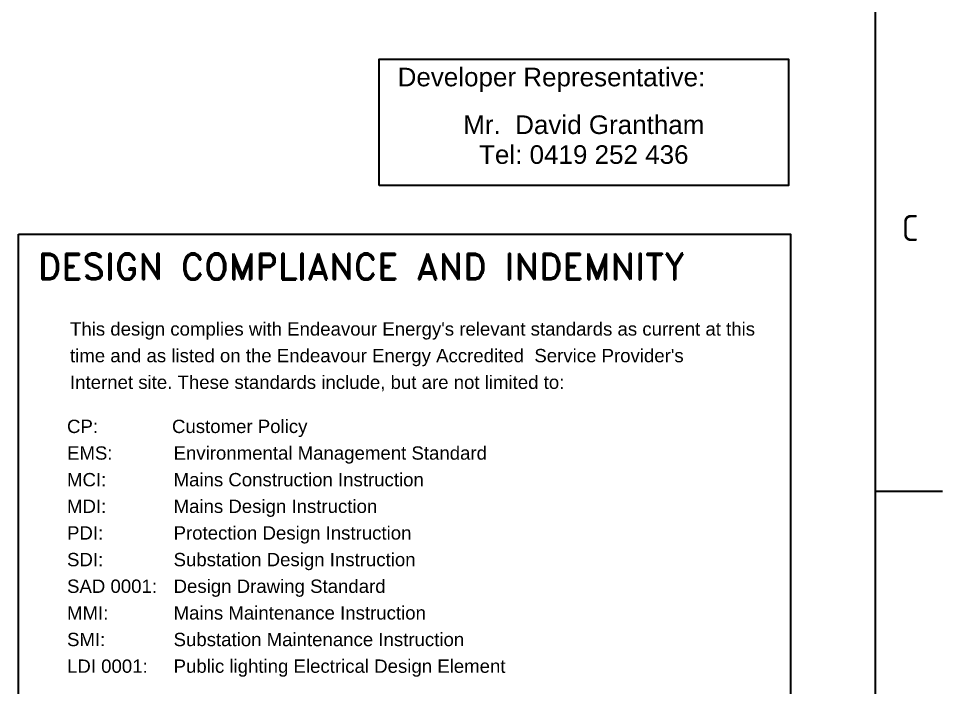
# Paper-space layout 's2 of 2' of a CAD drawing. Header units: metres. Extents: x -1806 to 17358, y -2633 to 1911.
# Drawn here: x 721.3 to 845.5, y 331.3 to 421.2 of the extents above; entities that cross this region are included whole.
import ezdxf
from ezdxf.enums import TextEntityAlignment as Align

# ---------------------------------------------------------------- set-up
doc = ezdxf.new("R2010")
doc.units = ezdxf.units.M
doc.layers.get('0').update_dxf_attribs({"color": 6})
doc.layers.add('Notes', color=7, linetype='Continuous')
doc.styles.add('Elec', font='romand__.ttf')
doc.styles.add('iecISOCP', font='isocp.shx')
doc.styles.get("Standard").update_dxf_attribs({"font": 'arial.ttf'})

# ---------------------------------------------------------------- blocks, each defined once
blk = doc.blocks.new('A1_FRAME_TITLE')
at = {"layer": 'Notes', "color": 3, "linetype": 'Continuous'}
blk.add_line((844.88, 5.97), (844.88, 574.39), dxfattribs=at)
at = {"layer": 'Notes', "linetype": 'Continuous'}
blk.add_line((844.87, 360.93), (853.87, 360.93), dxfattribs=at)
blk.add_attdef('DRAFT_NUM', (9.35, 23.29), '', height=2.5, rotation=90)
at = {"layer": 'Notes', "color": 7, "style": 'iecISOCP'}
blk.add_text('C', height=3.5, dxfattribs=at).set_placement((848.39, 394.56))
at = {"layer": 'Notes', "color": 7, "style": 'iecISOCP', "flags": 8}
blk.add_attdef('VERSION_NO', text='', height=2.5, rotation=90, dxfattribs=at).set_placement((302.04, 43.81), align=Align.MIDDLE_CENTER)
at = {"layer": 'Notes', "color": 7, "style": 'iecISOCP'}
for tag, p in [('CAP_NO', (513.19, 43.46)), ('IE_NUM', (513.05, 37.81)), ('REF_No_1', (335.24, 32.31)), ('REF_1', (362.52, 32.31)), ('GEN_WO', (441.71, 31.76)), ('HV_SWITCH', (513.46, 32.16)), ('REF_No_2', (335.24, 26.31)), ('REF_2', (362.52, 26.31)), ('OH_WO', (441.71, 25.81)), ('UBD_REF', (513.05, 25.83)), ('REF_No_3', (335.24, 20.31)), ('REF_3', (362.52, 20.31)), ('UG_WO', (441.71, 20.05)), ('GIS_MAP_No', (513.05, 20.04)), ('REF_No_4', (335.24, 14.31)), ('REF_4', (362.52, 14.31)), ('SUB_WO', (441.71, 13.81)), ('HV_OP_DIAG', (513.33, 14.2)), ('LGA', (512.95, 7.78))]:
    blk.add_attdef(tag, p, '', height=2.5, dxfattribs=at)
at = {"layer": 'Notes', "style": 'iecISOCP'}
for tag, p in [('T1', (684.37, 39.47)), ('T2', (684.37, 34.35)), ('T3', (684.37, 28.92)), ('T4', (684.37, 23.66)), ('T5', (684.37, 18.23)), ('T6', (684.37, 12.97))]:
    blk.add_attdef(tag, text='', height=3.5, dxfattribs=at).set_placement(p, align=Align.CENTER)
at = {"layer": 'Notes', "color": 7, "style": 'iecISOCP'}
for tag, p in [('scale', (567.76, 33.27)), ('DRAWN', (567.76, 24.93)), ('DATE', (567.76, 16.88)), ('DESIGN', (605.62, 9.15)), ('CHD', (567.76, 8.37))]:
    blk.add_attdef(tag, text='', height=2.5, dxfattribs=at).set_placement(p, align=Align.CENTER)
at = {"layer": 'Notes', "color": 4, "style": 'iecISOCP'}
blk.add_attdef('NUM', text='', height=7, dxfattribs=at).set_placement((812.88, 20.12), align=Align.MIDDLE_CENTER)
at = {"layer": 'Notes', "color": 1, "style": 'iecISOCP'}
blk.add_attdef('REV', text='', height=5, dxfattribs=at).set_placement((840.57, 17.1), align=Align.CENTER)
at = {"layer": 'Notes', "color": 7, "style": 'iecISOCP'}
for tag, p in [('NS', (811.23, 8.12)), ('SHTS', (825.93, 8.12))]:
    blk.add_attdef(tag, text='', height=2.5, dxfattribs=at).set_placement(p, align=Align.MIDDLE)
at = {"layer": 'Notes', "style": 'iecISOCP'}
blk.add_attdef('ExportID', (-11.47, 2.39), '', height=2.5, dxfattribs=at)
at = {"layer": 'Notes', "style": 'iecISOCP', "flags": 1}
for tag, p in [('ProjectType', (-6.37, -26.8)), ('ProjectNumber', (3.01, -26.82)), ('DrawingNumber', (14.96, -26.8)), ('ProjectDescription', (27.02, -26.83)), ('ExportDate', (39.74, -26.79)), ('ExportUserName', (48.61, -26.8)), ('DesignerCompanyName', (60.94, -26.79)), ('ExportAreaOfInterest', (76.55, -26.81)), ('GIS_SUCCESS', (91.45, -26.78)), ('CAD_SUCCESS', (101.24, -26.78)), ('DEPOTCODE', (111.56, -26.88)), ('ExportCategories', (119.53, -26.8)), ('Comments', (133.84, -26.88))]:
    blk.add_attdef(tag, p, '', height=1, dxfattribs=at)

psp = doc.layouts.new('s2 of 2')

# ---------------------------------------------------------------- linework, layer by layer
at = {"layer": 'Notes', "flags": 128}
psp.add_lwpolyline([(769.77, 398.75), (769.77, 415.75), (824.77, 415.75), (824.77, 398.75)], close=True, dxfattribs=at)
at = {"layer": 'Notes'}
psp.add_lwpolyline([(721.3, 392.23), (825.03, 392.23), (825.03, 278.93), (721.3, 278.93)], close=True, dxfattribs=at)

# ---------------------------------------------------------------- block references
psp.add_blockref('A1_FRAME_TITLE', (-8.39, -3.26), dxfattribs=at)

# ---------------------------------------------------------------- texts
at = {"color": 7, "lineweight": -3, "style": 'Elec'}
psp.add_text('DESIGN COMPLIANCE AND INDEMNITY', height=3.5, dxfattribs=at).set_placement((723.9, 385.06), align=Align.BOTTOM_LEFT)
at = {"color": 7, "lineweight": -3, "char_height": 1.79, "line_spacing_factor": 1.2}
for s, insert, attachment_point in [("This design complies with Endeavour Energy's relevant standards as current at this \\Ptime and as listed on the Endeavour Energy Accredited  Service Provider's\\PInternet site. These standards include, but are not limited to:", (728.22, 371.09), 7), ('CP:^I          Customer Policy\\PEMS:^I^IEnvironmental Management Standard\\PMCI:^I^IMains Construction Instruction\\PMDI:^I^IMains Design Instruction\\PPDI:^I^IProtection Design Instruction\\PSDI:^I^ISubstation Design Instruction\\PSAD 0001:^IDesign Drawing Standard\\PMMI:^I^IMains Maintenance Instruction\\PSMI:^I^ISubstation Maintenance Instruction\\PLDI 0001:^IPublic lighting Electrical Design Element ', (727.82, 367.28), 1)]:
    psp.add_mtext(s, dxfattribs=dict(at, insert=insert, attachment_point=attachment_point))
at = {"layer": 'Notes'}
psp.add_text('Developer Representative:', height=2.5, dxfattribs=at).set_placement((772.25, 412.09))
for s, p in [('Mr.  David Grantham', (797.27, 406.98)), ('Tel: 0419 252 436', (797.27, 402.97))]:
    psp.add_text(s, height=2.5, dxfattribs=at).set_placement(p, align=Align.MIDDLE)

doc.saveas('drawing.dxf')
